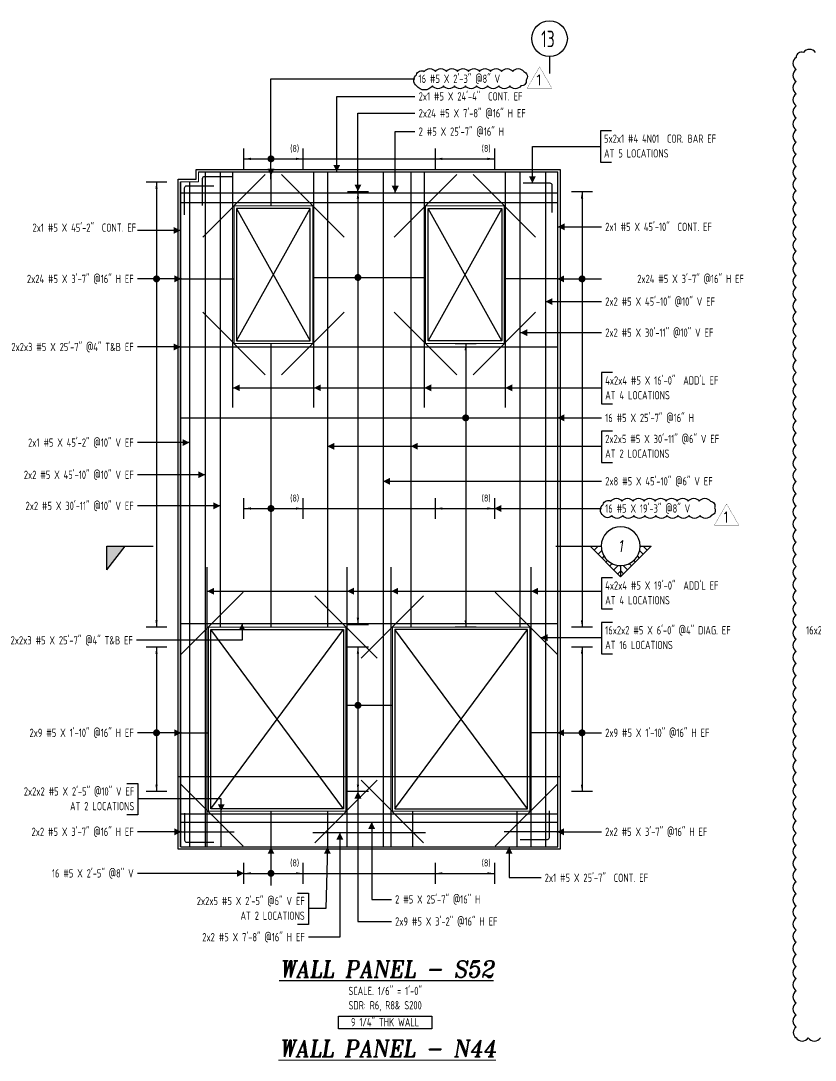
# Model space of a CAD drawing. Header units: inches. Extents: x 10095 to 38568, y -2433 to 4174.
# Drawn here: x 17910 to 18557, y 189 to 1036 of the extents above; entities that cross this region are included whole.
import ezdxf
from ezdxf.enums import TextEntityAlignment as Align

# ---------------------------------------------------------------- set-up
doc = ezdxf.new("R2010")
doc.units = ezdxf.units.IN
doc.header["$MEASUREMENT"] = 0
doc.linetypes.add('PHANTOM', pattern=[2.5, 1.25, -0.25, 0.25, -0.25, 0.25, -0.25])
doc.layers.get('0').update_dxf_attribs({"linetype": 'CONTINUOUS'})
for name, color, linetype in [('0-25', 7, 'CONTINUOUS'), ('0-25TEXT', 7, 'CONTINUOUS'), ('0-35', 3, 'CONTINUOUS'), ('0-35TEXT', 3, 'CONTINUOUS'), ('0-50', 10, 'CONTINUOUS'), ('3', 3, 'CONTINUOUS'), ('BAR-LBL', 2, 'CONTINUOUS'), ('GRID', 8, 'PHANTOM'), ('Hatch', 253, 'CONTINUOUS'), ('INTERMEDIATERANGELAY', 7, 'CONTINUOUS'), ('RANGELAY', 7, 'CONTINUOUS'), ('REBARS', 4, 'CONTINUOUS'), ('REV_1', 150, 'CONTINUOUS')]:
    doc.layers.add(name, color=color, linetype=linetype)
doc.layers.add('COVER', color=6, linetype='CONTINUOUS', lineweight=0, plot=False)
doc.styles.add('AR', font='ARCHQUIK.shx', dxfattribs={"width": 0.8})
doc.styles.add('ROMANT', font='romant')

# ---------------------------------------------------------------- blocks, each defined once
blk = doc.blocks.new('leadrblk')
blk.add_lwpolyline([(0, 0, 0, 1, 0), (1, 0, 1, 1, 0)], format="xyseb")
blk = doc.blocks.new('SECTARO')
at = {"linetype": 'Continuous'}
blk.add_line((33.32, 16.99), (20.13, 0), dxfattribs=at)
for p, q in [((33.32, 16.99), (33.32, 0)), ((33.32, 0), (0, 0))]:
    blk.add_line(p, q)
for points in [[(33.32, 0), (33.32, 16.99), (33.32, 0), (20.13, 0)], [(33.32, 16.99), (20.13, 0), (33.32, 0), (33.32, 16.99)]]:
    blk.add_solid(points, dxfattribs=at)
blk = doc.blocks.new('*X3')
at = {"color": 0, "linetype": 'Continuous'}
for p, q in [((-1.108, 0.278), (-1.075, 0.312)), ((-1.081, 0.217), (-1.031, 0.267)), ((-1.013, 0.197), (-0.986, 0.223)), ((-0.96, 0.161), (-0.942, 0.179)), ((-0.92, 0.112), (-0.898, 0.135)), ((-0.895, 0.05), (-0.854, 0.091)), ((-0.856, 0), (-0.81, 0.046)), ((-0.768, 0), (-0.765, 0.002))]:
    blk.add_line(p, q, dxfattribs=at)
blk = doc.blocks.new('*X2')
at = {"color": 0, "linetype": 'Continuous'}
for p, q in [((-1.108, 0.278), (-1.075, 0.312)), ((-0.96, 0.161), (-0.942, 0.179)), ((-0.856, 0), (-0.81, 0.046))]:
    blk.add_line(p, q, dxfattribs=at)
blk = doc.blocks.new('SECTNU')
at = {"linetype": 'Continuous'}
blk.add_line((-24.74, 0), (-32.81, 0), dxfattribs=at)
blk.add_line((0, 0), (-24.74, 0))
at = {"layer": '3'}
for p, q in [((-68.89, 0), (-46.81, 22.07)), ((-60.81, 0), (-68.89, 0))]:
    blk.add_line(p, q, dxfattribs=at)
at = {"layer": '3', "linetype": 'Continuous'}
blk.add_line((-46.81, 14), (-46.81, 22.07), dxfattribs=at)
at = {"layer": '3'}
for points in [[(-46.81, 22.07), (-24.74, 0), (-32.81, 0, 1)], [(-32.81, 0, 0.414214), (-46.81, 14)]]:
    blk.add_lwpolyline(points, format="xyb", dxfattribs=at)
for start, end in [(90, 180), (180, 0)]:
    blk.add_arc((-46.81, 0), 14, start, end, dxfattribs=at)
at = {"linetype": 'Continuous', "xscale": -64, "yscale": 64, "zscale": 64, "rotation": 359.9999999999999}
blk.add_blockref('*X3', (-117.73, 0), dxfattribs=at)
at = {"linetype": 'Continuous', "xscale": 64, "yscale": 64, "zscale": 64}
for name in ['*X3', '*X2']:
    blk.add_blockref(name, (24.1, 0), dxfattribs=at)
at = {"linetype": 'Continuous', "style": 'ROMANT', "oblique": 9, "width": 0.9}
blk.add_attdef('NO', text='', height=8, dxfattribs=at).set_placement((-46.81, 0), align=Align.MIDDLE)
blk = doc.blocks.new('rendmark')
at = {"color": 4}
blk.add_line((0, -3), (0, 3), dxfattribs=at)
blk = doc.blocks.new('rarrow')
at = {"color": 7}
blk.add_solid([(2, -0.33), (2, 0.33), (0, 0)], dxfattribs=at)
blk = doc.blocks.new('*U1891', base_point=(18092.02, 638.67))
at = {"layer": 'INTERMEDIATERANGELAY'}
blk.add_line((18140.03, 638.67), (18248.02, 638.67), dxfattribs=at)
at = {"layer": 'RANGELAY'}
for p, q in [((18092.02, 638.67), (18140.03, 638.67)), ((18248.02, 638.67), (18296.03, 638.67))]:
    blk.add_line(p, q, dxfattribs=at)
at = {"layer": 'RANGELAY', "xscale": 2.834645669291339, "yscale": 2.834645669291339}
for name, p in [('rendmark', (18092.02, 638.67)), ('rendmark', (18248.02, 638.67)), ('rarrow', (18092.02, 638.67)), ('rarrow', (18248.02, 638.67))]:
    blk.add_blockref(name, p, dxfattribs=at)
at = {"layer": 'RANGELAY', "xscale": 2.834645669291339, "yscale": 2.834645669291339, "rotation": 179.999996929531}
for name, p in [('rendmark', (18140.03, 638.67)), ('rendmark', (18296.03, 638.67)), ('rarrow', (18140.03, 638.67)), ('rarrow', (18296.03, 638.67))]:
    blk.add_blockref(name, p, dxfattribs=at)
blk = doc.blocks.new('VPM6FC311')
at = {"const_width": 1}
blk.add_lwpolyline([(-0.5, 0, 1), (0.5, 0, 1)], format="xyb", close=True, dxfattribs=at)
blk = doc.blocks.new('*U727', base_point=(18304.71, 720.94))
at = {"layer": 'REBARS', "color": 0}
blk.add_lwpolyline([(18305.02, 720.94), (18305.02, 912.94)], dxfattribs=at)
blk = doc.blocks.new('*U728', base_point=(18239.32, 720.94))
at = {"layer": 'REBARS', "color": 0}
blk.add_lwpolyline([(18239.01, 720.94), (18239.01, 912.94)], dxfattribs=at)
blk = doc.blocks.new('*U729', base_point=(18148.71, 720.94))
at = {"layer": 'REBARS', "color": 0}
blk.add_lwpolyline([(18149.03, 720.94), (18149.03, 912.94)], dxfattribs=at)
blk = doc.blocks.new('*U730', base_point=(18083.33, 720.94))
at = {"layer": 'REBARS', "color": 0}
blk.add_lwpolyline([(18083.02, 720.94), (18083.02, 912.94)], dxfattribs=at)
blk = doc.blocks.new('*U579', base_point=(18187.22, 417.06))
at = {"layer": 'REBARS', "color": 0}
blk.add_lwpolyline([(18187.44, 417.28), (18238.35, 366.37)], dxfattribs=at)
blk = doc.blocks.new('*U580', base_point=(18187.22, 516.83))
at = {"layer": 'REBARS', "color": 0}
blk.add_lwpolyline([(18187.44, 516.61), (18238.35, 567.52)], dxfattribs=at)
blk = doc.blocks.new('*U581', base_point=(18040.17, 414.11))
at = {"layer": 'REBARS', "color": 0}
blk.add_lwpolyline([(18040.39, 414.33), (18091.31, 363.41)], dxfattribs=at)
blk = doc.blocks.new('*U582', base_point=(18200.82, 417.06))
at = {"layer": 'REBARS', "color": 0}
blk.add_lwpolyline([(18200.6, 417.28), (18149.68, 366.37)], dxfattribs=at)
blk = doc.blocks.new('*U583', base_point=(18040.17, 519.78))
at = {"layer": 'REBARS', "color": 0}
blk.add_lwpolyline([(18040.39, 519.56), (18091.31, 570.47)], dxfattribs=at)
blk = doc.blocks.new('*U584', base_point=(18200.82, 516.83))
at = {"layer": 'REBARS', "color": 0}
blk.add_lwpolyline([(18200.6, 516.61), (18149.68, 567.52)], dxfattribs=at)
blk = doc.blocks.new('*U1268', base_point=(18214.21, 798.35))
at = {"layer": 'REBARS', "color": 0}
blk.add_lwpolyline([(18214.43, 798.57), (18265.35, 747.66)], dxfattribs=at)
blk = doc.blocks.new('*U1269', base_point=(18329.82, 798.35))
at = {"layer": 'REBARS', "color": 0}
blk.add_lwpolyline([(18329.6, 798.57), (18278.68, 747.66)], dxfattribs=at)
blk = doc.blocks.new('*U1270', base_point=(18214.21, 860.08))
at = {"layer": 'REBARS', "color": 0}
blk.add_lwpolyline([(18214.43, 859.86), (18265.35, 910.77)], dxfattribs=at)
blk = doc.blocks.new('*U1271', base_point=(18329.82, 860.08))
at = {"layer": 'REBARS', "color": 0}
blk.add_lwpolyline([(18329.6, 859.86), (18278.68, 910.77)], dxfattribs=at)
blk = doc.blocks.new('*U1272', base_point=(18058.22, 798.35))
at = {"layer": 'REBARS', "color": 0}
blk.add_lwpolyline([(18058.44, 798.57), (18109.35, 747.66)], dxfattribs=at)
blk = doc.blocks.new('*U1273', base_point=(18173.82, 798.35))
at = {"layer": 'REBARS', "color": 0}
blk.add_lwpolyline([(18173.6, 798.57), (18122.69, 747.66)], dxfattribs=at)
blk = doc.blocks.new('*U1274', base_point=(18058.22, 860.08))
at = {"layer": 'REBARS', "color": 0}
blk.add_lwpolyline([(18058.44, 859.86), (18109.35, 910.77)], dxfattribs=at)
blk = doc.blocks.new('*U1275', base_point=(18173.82, 860.08))
at = {"layer": 'REBARS', "color": 0}
blk.add_lwpolyline([(18173.6, 859.86), (18122.69, 910.77)], dxfattribs=at)
blk = doc.blocks.new('*U1085', base_point=(18043.39, 366.44))
at = {"layer": 'REBARS', "color": 0}
blk.add_lwpolyline([(18043.64, 390.44), (18043.64, 368.44, 0.414214), (18045.39, 366.69), (18067.39, 366.69)], format="xyb", dxfattribs=at)
blk = doc.blocks.new('*U1086', base_point=(18340.92, 368.44))
at = {"layer": 'REBARS', "color": 0}
blk.add_lwpolyline([(18340.67, 392.44), (18340.67, 370.44, -0.414214), (18338.92, 368.69), (18316.92, 368.69)], format="xyb", dxfattribs=at)
blk = doc.blocks.new('*U702', base_point=(18347.96, 362.94))
at = {"layer": 'REBARS', "color": 0}
blk.add_lwpolyline([(18347.64, 362.94), (18347.64, 912.94)], dxfattribs=at)
blk = doc.blocks.new('*U642', base_point=(18040.71, 362.94))
at = {"layer": 'REBARS', "color": 0}
blk.add_lwpolyline([(18040.39, 362.94), (18040.39, 904.94)], dxfattribs=at)
blk = doc.blocks.new('*U1478', base_point=(18114.36, 884.99))
at = {"layer": 'REBARS', "color": 0}
blk.add_lwpolyline([(18114.05, 884.99), (18114.05, 911.99)], dxfattribs=at)
blk = doc.blocks.new('*U1087', base_point=(18043.39, 901.94))
at = {"layer": 'REBARS', "color": 0}
blk.add_lwpolyline([(18043.64, 877.94), (18043.64, 899.94, -0.414214), (18045.39, 901.69), (18067.39, 901.69)], format="xyb", dxfattribs=at)
blk = doc.blocks.new('*U1370', base_point=(18040.39, 712.21))
at = {"layer": 'REBARS', "color": 0}
blk.add_lwpolyline([(18040.39, 712.52), (18347.39, 712.52)], dxfattribs=at)
blk = doc.blocks.new('*U1846', base_point=(18272.67, 773.23))
at = {"layer": 'RANGELAY'}
blk.add_line((18272.67, 773.23), (18272.67, 541.94), dxfattribs=at)
at = {"layer": 'RANGELAY', "xscale": 2.834645669291339, "yscale": 2.834645669291339}
for name, p, rotation in [('rendmark', (18272.67, 773.23), 269.9999999999999), ('rarrow', (18272.67, 773.23), 269.9999999999999), ('rarrow', (18272.67, 541.94), 89.999996929531), ('rendmark', (18272.67, 541.94), 89.999996929531)]:
    blk.add_blockref(name, p, dxfattribs=dict(at, rotation=rotation))
blk = doc.blocks.new('VPM706161')
at = {"const_width": 1}
blk.add_lwpolyline([(-0.5, 0, 1), (0.5, 0, 1)], format="xyb", close=True, dxfattribs=at)
blk = doc.blocks.new('*U746', base_point=(18055.64, 912.63))
at = {"layer": 'REBARS', "color": 0}
blk.add_lwpolyline([(18055.64, 912.94), (18347.64, 912.94)], dxfattribs=at)
blk = doc.blocks.new('*U643', base_point=(18040.08, 904.94))
at = {"layer": 'REBARS', "color": 0}
blk.add_lwpolyline([(18040.39, 904.94), (18040.39, 362.94)], dxfattribs=at)
blk = doc.blocks.new('*U1088', base_point=(18058.02, 909.59))
at = {"layer": 'REBARS', "color": 0}
blk.add_lwpolyline([(18058.27, 885.59), (18058.27, 907.59, -0.414214), (18060.02, 909.34), (18082.02, 909.34)], format="xyb", dxfattribs=at)
blk = doc.blocks.new('*U641', base_point=(18047.28, 904.94))
at = {"layer": 'REBARS', "color": 0}
blk.add_lwpolyline([(18047.59, 904.94), (18047.59, 362.94)], dxfattribs=at)
blk = doc.blocks.new('*U1089', base_point=(18343.44, 904.01))
at = {"layer": 'REBARS', "color": 0}
blk.add_lwpolyline([(18343.19, 880.01), (18343.19, 902.01, 0.414214), (18341.44, 903.76), (18319.44, 903.76)], format="xyb", dxfattribs=at)
blk = doc.blocks.new('*U661', base_point=(18114.36, 362.94))
at = {"layer": 'REBARS', "color": 0}
blk.add_lwpolyline([(18114.05, 362.94), (18114.05, 391.94)], dxfattribs=at)
blk = doc.blocks.new('*U1369', base_point=(18040.64, 895.72))
at = {"layer": 'REBARS', "color": 0}
blk.add_lwpolyline([(18040.64, 896.03), (18347.64, 896.03)], dxfattribs=at)
blk = doc.blocks.new('*U1845', base_point=(18367.46, 525.94))
at = {"layer": 'RANGELAY'}
blk.add_line((18367.46, 525.94), (18367.46, 407.94), dxfattribs=at)
at = {"layer": 'RANGELAY', "xscale": 2.834645669291339, "yscale": 2.834645669291339}
for name, p, rotation in [('rendmark', (18367.46, 525.94), 269.9999999999999), ('rarrow', (18367.46, 525.94), 269.9999999999999), ('rendmark', (18367.46, 407.94), 89.999996929531), ('rarrow', (18367.46, 407.94), 89.999996929531)]:
    blk.add_blockref(name, p, dxfattribs=dict(at, rotation=rotation))
blk = doc.blocks.new('VPM706621')
at = {"const_width": 1}
blk.add_lwpolyline([(-0.5, 0, 1), (0.5, 0, 1)], format="xyb", close=True, dxfattribs=at)
blk = doc.blocks.new('*U675', base_point=(18347.22, 455.58))
at = {"layer": 'REBARS', "color": 0}
blk.add_lwpolyline([(18347.22, 455.89), (18325.22, 455.89)], dxfattribs=at)
blk = doc.blocks.new('*U1844', base_point=(18367.46, 896.94))
at = {"layer": 'RANGELAY'}
blk.add_line((18367.46, 896.94), (18367.46, 541.94), dxfattribs=at)
at = {"layer": 'RANGELAY', "xscale": 2.834645669291339, "yscale": 2.834645669291339}
for name, p, rotation in [('rendmark', (18367.46, 896.94), 269.9999999999999), ('rarrow', (18367.46, 896.94), 269.9999999999999), ('rarrow', (18367.46, 541.94), 89.999996929531), ('rendmark', (18367.46, 541.94), 89.999996929531)]:
    blk.add_blockref(name, p, dxfattribs=dict(at, rotation=rotation))
blk = doc.blocks.new('VPM706721')
at = {"const_width": 1}
blk.add_lwpolyline([(-0.5, 0, 1), (0.5, 0, 1)], format="xyb", close=True, dxfattribs=at)
blk = doc.blocks.new('*U787', base_point=(18347.22, 825.47))
at = {"layer": 'REBARS', "color": 0}
blk.add_lwpolyline([(18347.22, 825.78), (18304.22, 825.78)], dxfattribs=at)
blk = doc.blocks.new('*U1843', base_point=(18020.78, 525.94))
at = {"layer": 'RANGELAY'}
blk.add_line((18020.78, 525.94), (18020.78, 407.94), dxfattribs=at)
at = {"layer": 'RANGELAY', "xscale": 2.834645669291339, "yscale": 2.834645669291339}
for name, p, rotation in [('rendmark', (18020.78, 525.94), 269.9999999999999), ('rarrow', (18020.78, 525.94), 269.9999999999999), ('rendmark', (18020.78, 407.94), 89.999996929531), ('rarrow', (18020.78, 407.94), 89.999996929531)]:
    blk.add_blockref(name, p, dxfattribs=dict(at, rotation=rotation))
blk = doc.blocks.new('VPM706821')
at = {"const_width": 1}
blk.add_lwpolyline([(-0.5, 0, 1), (0.5, 0, 1)], format="xyb", close=True, dxfattribs=at)
blk = doc.blocks.new('*U674', base_point=(18041.02, 455.58))
at = {"layer": 'REBARS', "color": 0}
blk.add_lwpolyline([(18041.02, 455.89), (18063.02, 455.89)], dxfattribs=at)
blk = doc.blocks.new('*U1842', base_point=(18020.78, 904.94))
at = {"layer": 'RANGELAY'}
blk.add_line((18020.78, 904.94), (18020.78, 541.94), dxfattribs=at)
at = {"layer": 'RANGELAY', "xscale": 2.834645669291339, "yscale": 2.834645669291339}
for name, p, rotation in [('rendmark', (18020.78, 904.94), 269.9999999999999), ('rarrow', (18020.78, 904.94), 269.9999999999999), ('rarrow', (18020.78, 541.94), 89.999996929531), ('rendmark', (18020.78, 541.94), 89.999996929531)]:
    blk.add_blockref(name, p, dxfattribs=dict(at, rotation=rotation))
blk = doc.blocks.new('VPM706921')
at = {"const_width": 1}
blk.add_lwpolyline([(-0.5, 0, 1), (0.5, 0, 1)], format="xyb", close=True, dxfattribs=at)
blk = doc.blocks.new('*U784', base_point=(18041.02, 825.47))
at = {"layer": 'REBARS', "color": 0}
blk.add_lwpolyline([(18041.02, 825.78), (18084.02, 825.78)], dxfattribs=at)
blk = doc.blocks.new('*U766', base_point=(18073.11, 541.94))
at = {"layer": 'REBARS', "color": 0}
blk.add_lwpolyline([(18072.8, 541.94), (18072.8, 912.94)], dxfattribs=at)
blk = doc.blocks.new('*U701', base_point=(18060.08, 912.94))
at = {"layer": 'REBARS', "color": 0}
blk.add_lwpolyline([(18060.39, 912.94), (18060.39, 362.94)], dxfattribs=at)
blk = doc.blocks.new('*U1841', base_point=(18184.86, 896.94))
at = {"layer": 'RANGELAY'}
blk.add_line((18184.86, 896.94), (18184.86, 543.94), dxfattribs=at)
at = {"layer": 'RANGELAY', "xscale": 2.834645669291339, "yscale": 2.834645669291339}
for name, p, rotation in [('rendmark', (18184.86, 896.94), 269.9999999999999), ('rarrow', (18184.86, 896.94), 269.9999999999999), ('rendmark', (18184.86, 543.94), 89.999996929531), ('rarrow', (18184.86, 543.94), 89.999996929531)]:
    blk.add_blockref(name, p, dxfattribs=dict(at, rotation=rotation))
blk = doc.blocks.new('VPM706B61')
at = {"const_width": 1}
blk.add_lwpolyline([(-0.5, 0, 1), (0.5, 0, 1)], format="xyb", close=True, dxfattribs=at)
blk = doc.blocks.new('*U803', base_point=(18148.01, 826.6))
at = {"layer": 'REBARS', "color": 0}
blk.add_lwpolyline([(18148.01, 826.91), (18240.01, 826.91)], dxfattribs=at)
blk = doc.blocks.new('*U1840', base_point=(18184.86, 525.94))
at = {"layer": 'RANGELAY'}
blk.add_line((18184.86, 525.94), (18184.86, 407.94), dxfattribs=at)
at = {"layer": 'RANGELAY', "xscale": 2.834645669291339, "yscale": 2.834645669291339}
for name, p, rotation in [('rendmark', (18184.86, 525.94), 269.9999999999999), ('rarrow', (18184.86, 525.94), 269.9999999999999), ('rendmark', (18184.86, 407.94), 89.999996929531), ('rarrow', (18184.86, 407.94), 89.999996929531)]:
    blk.add_blockref(name, p, dxfattribs=dict(at, rotation=rotation))
blk = doc.blocks.new('VPM706C61')
at = {"const_width": 1}
blk.add_lwpolyline([(-0.5, 0, 1), (0.5, 0, 1)], format="xyb", close=True, dxfattribs=at)
blk = doc.blocks.new('*U681', base_point=(18175.02, 477.99))
at = {"layer": 'REBARS', "color": 0}
blk.add_lwpolyline([(18175.02, 478.3), (18213.02, 478.3)], dxfattribs=at)
blk = doc.blocks.new('*U1368', base_point=(18040.64, 363.26))
at = {"layer": 'REBARS', "color": 0}
blk.add_lwpolyline([(18040.64, 362.94), (18347.64, 362.94)], dxfattribs=at)
blk = doc.blocks.new('*U700', base_point=(18205.01, 912.94))
at = {"layer": 'REBARS', "color": 0}
blk.add_lwpolyline([(18205.32, 912.94), (18205.32, 362.94)], dxfattribs=at)
blk = doc.blocks.new('*U763', base_point=(18227.71, 912.94))
at = {"layer": 'REBARS', "color": 0}
blk.add_lwpolyline([(18228.02, 912.94), (18228.02, 541.94)], dxfattribs=at)
blk = doc.blocks.new('*U764', base_point=(18159.71, 912.94))
at = {"layer": 'REBARS', "color": 0}
blk.add_lwpolyline([(18160.03, 912.94), (18160.03, 541.94)], dxfattribs=at)
blk = doc.blocks.new('*U585', base_point=(18347.87, 414.11))
at = {"layer": 'REBARS', "color": 0}
blk.add_lwpolyline([(18347.64, 414.33), (18296.73, 363.41)], dxfattribs=at)
blk = doc.blocks.new('*U586', base_point=(18347.87, 519.78))
at = {"layer": 'REBARS', "color": 0}
blk.add_lwpolyline([(18347.64, 519.56), (18296.73, 570.47)], dxfattribs=at)
blk = doc.blocks.new('*U542', base_point=(18325.71, 362.94))
at = {"layer": 'REBARS', "color": 0}
blk.add_lwpolyline([(18326.02, 362.94), (18326.02, 590.94)], dxfattribs=at)
blk = doc.blocks.new('*U543', base_point=(18212.33, 362.94))
at = {"layer": 'REBARS', "color": 0}
blk.add_lwpolyline([(18212.02, 362.94), (18212.02, 590.94)], dxfattribs=at)
blk = doc.blocks.new('*U544', base_point=(18175.71, 362.94))
at = {"layer": 'REBARS', "color": 0}
blk.add_lwpolyline([(18176.02, 362.94), (18176.02, 590.94)], dxfattribs=at)
blk = doc.blocks.new('*U545', base_point=(18062.33, 362.94))
at = {"layer": 'REBARS', "color": 0}
blk.add_lwpolyline([(18062.02, 362.94), (18062.02, 590.94)], dxfattribs=at)
blk = doc.blocks.new('*U659', base_point=(18314.2, 362.94))
at = {"layer": 'REBARS', "color": 0}
blk.add_lwpolyline([(18314.51, 362.94), (18314.51, 391.94)], dxfattribs=at)
blk = doc.blocks.new('*U660', base_point=(18073.84, 362.94))
at = {"layer": 'REBARS', "color": 0}
blk.add_lwpolyline([(18073.53, 362.94), (18073.53, 391.94)], dxfattribs=at)
blk = doc.blocks.new('*U1366', base_point=(18040.39, 770.6))
at = {"layer": 'REBARS', "color": 0}
blk.add_lwpolyline([(18040.39, 770.29), (18347.39, 770.29)], dxfattribs=at)
blk = doc.blocks.new('*U1367', base_point=(18040.39, 887.83))
at = {"layer": 'REBARS', "color": 0}
blk.add_lwpolyline([(18040.39, 888.14), (18347.39, 888.14)], dxfattribs=at)
blk = doc.blocks.new('*U657', base_point=(18229.15, 391.94))
at = {"layer": 'REBARS', "color": 0}
blk.add_lwpolyline([(18229.46, 391.94), (18229.46, 362.94)], dxfattribs=at)
blk = doc.blocks.new('*U658', base_point=(18159.71, 391.94))
at = {"layer": 'REBARS', "color": 0}
blk.add_lwpolyline([(18160.03, 391.94), (18160.03, 362.94)], dxfattribs=at)
blk = doc.blocks.new('*U1364', base_point=(18040.39, 390.12))
at = {"layer": 'REBARS', "color": 0}
blk.add_lwpolyline([(18040.39, 389.81), (18347.39, 389.81)], dxfattribs=at)
blk = doc.blocks.new('*U1365', base_point=(18040.39, 544.58))
at = {"layer": 'REBARS', "color": 0}
blk.add_lwpolyline([(18040.39, 544.89), (18347.39, 544.89)], dxfattribs=at)
blk = doc.blocks.new('*U1839', base_point=(18092.02, 341.36))
at = {"layer": 'INTERMEDIATERANGELAY'}
blk.add_line((18140.03, 341.36), (18248.01, 341.36), dxfattribs=at)
at = {"layer": 'RANGELAY'}
for p, q in [((18092.02, 341.36), (18140.03, 341.36)), ((18248.01, 341.36), (18296.02, 341.36))]:
    blk.add_line(p, q, dxfattribs=at)
at = {"layer": 'RANGELAY', "xscale": 2.834645669291339, "yscale": 2.834645669291339}
for name, p in [('rendmark', (18092.02, 341.36)), ('rendmark', (18248.01, 341.36)), ('rarrow', (18092.02, 341.36)), ('rarrow', (18248.01, 341.36))]:
    blk.add_blockref(name, p, dxfattribs=at)
at = {"layer": 'RANGELAY', "xscale": 2.834645669291339, "yscale": 2.834645669291339, "rotation": 179.999996929531}
for name, p in [('rendmark', (18140.03, 341.36)), ('rendmark', (18296.02, 341.36)), ('rarrow', (18140.03, 341.36)), ('rarrow', (18296.02, 341.36))]:
    blk.add_blockref(name, p, dxfattribs=at)
blk = doc.blocks.new('VPM7074A1')
at = {"const_width": 1}
blk.add_lwpolyline([(-0.5, 0, 1), (0.5, 0, 1)], format="xyb", close=True, dxfattribs=at)
blk = doc.blocks.new('*U1838', base_point=(18092.02, 923.57))
at = {"layer": 'INTERMEDIATERANGELAY'}
blk.add_line((18140.03, 923.57), (18248.01, 923.57), dxfattribs=at)
at = {"layer": 'RANGELAY'}
for p, q in [((18092.02, 923.57), (18140.03, 923.57)), ((18248.01, 923.57), (18296.02, 923.57))]:
    blk.add_line(p, q, dxfattribs=at)
at = {"layer": 'RANGELAY', "xscale": 2.834645669291339, "yscale": 2.834645669291339}
for name, p in [('rendmark', (18092.02, 923.57)), ('rendmark', (18248.01, 923.57)), ('rarrow', (18092.02, 923.57)), ('rarrow', (18248.01, 923.57))]:
    blk.add_blockref(name, p, dxfattribs=at)
at = {"layer": 'RANGELAY', "xscale": 2.834645669291339, "yscale": 2.834645669291339, "rotation": 179.999996929531}
for name, p in [('rendmark', (18140.03, 923.57)), ('rendmark', (18296.02, 923.57)), ('rarrow', (18140.03, 923.57)), ('rarrow', (18296.02, 923.57))]:
    blk.add_blockref(name, p, dxfattribs=at)
blk = doc.blocks.new('VPM70754')
at = {"const_width": 1}
blk.add_lwpolyline([(-0.5, 0, 1), (0.5, 0, 1)], format="xyb", close=True, dxfattribs=at)
blk = doc.blocks.new('*U765', base_point=(18316.87, 541.94))
at = {"layer": 'REBARS', "color": 0}
blk.add_lwpolyline([(18317.18, 541.94), (18317.18, 912.94)], dxfattribs=at)
blk = doc.blocks.new('*U699', base_point=(18337.96, 912.94))
at = {"layer": 'REBARS', "color": 0}
blk.add_lwpolyline([(18337.64, 912.94), (18337.64, 362.94)], dxfattribs=at)
blk = doc.blocks.new('*U1742', base_point=(18114.36, 541.94))
at = {"layer": 'REBARS', "color": 0}
blk.add_lwpolyline([(18114.05, 541.94), (18114.05, 772.94)], dxfattribs=at)
blk = doc.blocks.new('*U783', base_point=(18347.02, 374.91))
at = {"layer": 'REBARS', "color": 0}
blk.add_lwpolyline([(18347.02, 375.23), (18304.02, 375.23)], dxfattribs=at)
blk = doc.blocks.new('*U1363', base_point=(18040.64, 382.89))
at = {"layer": 'REBARS', "color": 0}
blk.add_lwpolyline([(18040.64, 383.2), (18347.64, 383.2)], dxfattribs=at)
blk = doc.blocks.new('*U782', base_point=(18041.02, 374.91))
at = {"layer": 'REBARS', "color": 0}
blk.add_lwpolyline([(18041.02, 375.23), (18084.02, 375.23)], dxfattribs=at)
blk = doc.blocks.new('*U802', base_point=(18148.01, 374.25))
at = {"layer": 'REBARS', "color": 0}
blk.add_lwpolyline([(18148.01, 374.57), (18240.01, 374.57)], dxfattribs=at)
blk = doc.blocks.new('Rev_Tri (48)')
at = {"const_width": 0.128}
blk.add_lwpolyline([(6.69, 11.58), (13.37, 0), (0, 0)], close=True, dxfattribs=at)
at = {"color": 1, "style": 'ROMANT'}
blk.add_attdef('R', (3.93, 1.52, -0.03), '', height=5.75, dxfattribs=at)

msp = doc.modelspace()

# ---------------------------------------------------------------- linework, layer by layer
at = {"layer": '0-25'}
for p, q in [((18086.01904, 883.1937), (18146.026, 775.23388)), ((18086.01904, 775.23388), (18146.026, 883.1937)), ((18302.01904, 883.1937), (18242.01207, 775.23388)), ((18302.01904, 775.23388), (18242.01207, 883.1937)), ((18065.01904, 393.9437), (18173.01904, 539.94416)), ((18173.01904, 393.9437), (18065.01904, 539.94416)), ((18323.01904, 393.9437), (18215.01904, 539.94416)), ((18215.01904, 393.9437), (18323.01904, 539.94416))]:
    msp.add_line(p, q, dxfattribs=at)
at = {"layer": '0-25TEXT'}
for points in [[(18114.05113, 906.97036), (18114.05113, 988.82701), (18231.26375, 988.82701)], [(18167.60295, 912.9437), (18167.60295, 974.49055), (18231.35505, 974.49055)], [(18184.86224, 896.9437), (18184.86224, 960.73727), (18231.35505, 960.73727)], [(18215.27968, 896.03344), (18215.27968, 945.81256), (18231.35505, 945.81256)], [(18391.38775, 946.42589), (18382.3887, 946.42589), (18382.3887, 920.92857), (18391.38775, 920.92857)], [(18327.08108, 903.75729), (18327.08108, 933.67723), (18382.3887, 933.67723)], [(18040.39401, 865.27004), (18005.16671, 865.27004)], [(18347.64404, 868.17375), (18383.33362, 868.17375)], [(18041.01904, 825.78296), (18005.16671, 825.78296)], [(18347.22044, 825.78296), (18383.33228, 825.78296)], [(18337.64402, 807.30517), (18383.33362, 807.30517)], [(18317.18311, 782.00092), (18383.33362, 782.00092)], [(18040.39401, 770.28616), (18005.16671, 770.28616)], [(18392.33267, 749.36689), (18383.33362, 749.36689), (18383.33362, 723.86957), (18392.33267, 723.86957)], [(18083.01898, 736.99319), (18383.33362, 736.99319)], [(18347.36912, 712.52348), (18383.33362, 712.52348)], [(18392.33267, 701.73281), (18383.33362, 701.73281), (18383.33362, 676.23549), (18392.33267, 676.23549)], [(18047.59078, 692.38748), (18005.16671, 692.38748)], [(18160.02601, 689.35912), (18383.33362, 689.35911)], [(18060.39404, 666.1239), (18005.16671, 666.1239)], [(18205.3223, 660.86015), (18383.33362, 660.86015)], [(18072.80119, 640.81965), (18005.16671, 640.81965)], [(18296.01904, 638.66644), (18383.33362, 638.66644)], [(18392.33267, 582.29326), (18383.33362, 582.29326), (18383.33362, 556.79594), (18392.33267, 556.79594)], [(18062.01904, 571.28572), (18383.33362, 571.28572)], [(18090.43196, 544.89188), (18090.43196, 531.25585), (18004.53708, 531.25585)], [(18392.33267, 545.83246), (18383.33362, 545.83246), (18383.33362, 520.33513), (18392.33267, 520.33513)], [(18333.74707, 533.45876), (18383.33362, 533.45876)], [(18041.01904, 455.89081), (18005.16671, 455.89081)], [(18347.22044, 455.89081), (18383.33228, 455.89081)], [(17996.66845, 414.5026), (18005.66751, 414.5026), (18005.66751, 389.00528), (17996.66845, 389.00528)], [(18184.86223, 407.94375), (18184.86223, 302.15867), (18212.16034, 302.15867)], [(18073.52667, 391.94374), (18073.52667, 402.12894), (18005.66751, 402.1289)], [(18196.08497, 383.20044), (18196.08497, 320.15957), (18212.16034, 320.15957)], [(18041.01904, 375.22622), (18005.16671, 375.22622)], [(18170.08702, 374.5656), (18170.08702, 289.362), (18144.51558, 289.362)], [(18347.01903, 375.22622), (18383.33228, 375.22622)], [(18114.05111, 362.94375), (18114.05111, 331.51312)], [(18160.02601, 362.94362), (18158.79507, 312.84698), (18144.51558, 312.84698)], [(18308.06083, 362.9437), (18308.06083, 337.96515), (18334.06172, 337.96515)], [(18092.01904, 341.3557), (18005.16671, 341.3557)], [(18135.51653, 325.22069), (18144.51558, 325.22069), (18144.51558, 299.72336), (18135.51653, 299.72336)]]:
    msp.add_lwpolyline(points, dxfattribs=at)
at = {"layer": '0-35'}
for points in [[(18053.01904, 914.9437), (18349.64404, 914.9437), (18349.64404, 360.9437), (18038.39404, 360.9437), (18038.39404, 906.9437), (18053.01904, 906.9437)], [(18086.01904, 775.23388), (18146.026, 775.23388), (18146.026, 883.1937), (18086.01904, 883.1937)], [(18302.01904, 775.23388), (18242.01207, 775.23388), (18242.01207, 883.1937), (18302.01904, 883.1937)], [(18065.01904, 539.94416), (18173.01904, 539.94416), (18173.01904, 393.9437), (18065.01904, 393.9437)], [(18323.01904, 539.94416), (18215.01904, 539.94416), (18215.01904, 393.9437), (18323.01904, 393.9437)]]:
    msp.add_lwpolyline(points, close=True, dxfattribs=at)
at = {"layer": '0-50'}
msp.add_lwpolyline([(18169.13736, 225.06164), (18245.0242, 225.06164), (18245.0242, 214.70528), (18169.13736, 214.70528)], close=True, dxfattribs=at)
msp.add_circle((18340.95659, 1021.56133), 14.53532, dxfattribs=at)
at = {"layer": 'COVER'}
for points in [[(18055.01904, 912.9437), (18347.64404, 912.9437), (18347.64404, 362.9437), (18040.39404, 362.9437), (18040.39404, 904.9437), (18055.01904, 904.9437)], [(18084.01904, 773.23388), (18148.026, 773.23388), (18148.026, 885.1937), (18084.01904, 885.1937)], [(18304.01904, 773.23388), (18240.01207, 773.23388), (18240.01207, 885.1937), (18304.01904, 885.1937)], [(18063.01904, 541.94416), (18175.01904, 541.94416), (18175.01904, 391.9437), (18063.01904, 391.9437)], [(18325.01904, 541.94416), (18213.01904, 541.94416), (18213.01904, 391.9437), (18325.01904, 391.9437)]]:
    msp.add_lwpolyline(points, close=True, dxfattribs=at)
at = {"layer": 'GRID', "lineweight": -3}
msp.add_lwpolyline([(18340.95659, 1007.02601), (18340.95659, 993.0704)], dxfattribs=at)
at = {"layer": 'Hatch'}
msp.add_line((18349.64404, 419.9437), (18038.39404, 419.9437), dxfattribs=at)
at = {"layer": 'REV_1'}
msp.add_lwpolyline([(18557.69136, 1010.25675, 0.52056705), (18547.81298, 1010.25675, 0.52056705), (18541.87637, 1006.31498, 0.52056705), (18541.87637, 996.4366, 0.52056705), (18541.87637, 986.55822, 0.52056705), (18541.87637, 976.67984, 0.52056705), (18541.87637, 966.80147, 0.52056705), (18541.87637, 956.92309, 0.52056705), (18541.87637, 947.04471, 0.52056705), (18541.87637, 937.16633, 0.52056705), (18541.87637, 927.28795, 0.52056705), (18541.87637, 917.40957, 0.52056705), (18541.87637, 907.5312, 0.52056705), (18541.87637, 897.65282, 0.52056705), (18541.87637, 887.77444, 0.52056705), (18541.87637, 877.89606, 0.52056705), (18541.87637, 868.01768, 0.52056705), (18541.87637, 858.13931, 0.52056705), (18541.87637, 848.26093, 0.52056705), (18541.87637, 838.38255, 0.52056705), (18541.87637, 828.50417, 0.52056705), (18541.87637, 818.62579, 0.52056705), (18541.87637, 808.74741, 0.52056705), (18541.87637, 798.86904, 0.52056705), (18541.87637, 788.99066, 0.52056705), (18541.87637, 779.11228, 0.52056705), (18541.87637, 769.2339, 0.52056705), (18541.87637, 759.35552, 0.52056705), (18541.87637, 749.47714, 0.52056705), (18541.87637, 739.59877, 0.52056705), (18541.87637, 729.72039, 0.52056705), (18541.87637, 719.84201, 0.52056705), (18541.87637, 709.96363, 0.52056705), (18541.87637, 700.08525, 0.52056705), (18541.87637, 690.20687, 0.52056705), (18541.87637, 680.3285, 0.52056705), (18541.87637, 670.45012, 0.52056705), (18541.87637, 660.57174, 0.52056705), (18541.87637, 650.69336, 0.52056705), (18541.87637, 640.81498, 0.52056705), (18541.87637, 630.9366, 0.52056705), (18541.87637, 621.05823, 0.52056705), (18541.87637, 611.17985, 0.52056705), (18541.87637, 601.30147, 0.52056705), (18541.87637, 591.42309, 0.52056705), (18541.87637, 581.54471, 0.52056705), (18541.87637, 571.66633, 0.52056705), (18541.87637, 561.78796, 0.52056705), (18541.87637, 551.90958, 0.52056705), (18541.87637, 542.0312, 0.52056705), (18541.87637, 532.15282, 0.52056705), (18541.87637, 522.27444, 0.52056705), (18541.87637, 512.39606, 0.52056705), (18541.87637, 502.51769, 0.52056705), (18541.87637, 492.63931, 0.52056705), (18541.87637, 482.76093, 0.52056705), (18541.87637, 472.88255, 0.52056705), (18541.87637, 463.00417, 0.52056705), (18541.87637, 453.12579, 0.52056705), (18541.87637, 443.24742, 0.52056705), (18541.87637, 433.36904, 0.52056705), (18541.87637, 423.49066, 0.52056705), (18541.87637, 413.61228, 0.52056705), (18541.87637, 403.7339, 0.52056705), (18541.87637, 393.85553, 0.52056705), (18541.87637, 383.97715, 0.52056705), (18541.87637, 374.09877, 0.52056705), (18541.87637, 364.22039, 0.52056705), (18541.87637, 354.34201, 0.52056705), (18541.87637, 344.46363, 0.52056705), (18541.87637, 334.58526, 0.52056705), (18541.87637, 324.70688, 0.52056705), (18541.87637, 314.8285, 0.52056705), (18541.87637, 304.95012, 0.52056705), (18541.87637, 295.07174, 0.52056705), (18541.87637, 285.19336, 0.52056705), (18541.87637, 275.31499, 0.52056705), (18541.87637, 265.43661, 0.52056705), (18541.87637, 255.55823, 0.52056705), (18541.87637, 245.67985, 0.52056705), (18541.87637, 235.80147, 0.52056705), (18541.87637, 225.92309, 0.52056705), (18541.87637, 216.04472, 0.52056705), (18541.87637, 207.28369, 0.52056705), (18551.75475, 207.28369, 0.52056705), (18561.63313, 207.28369, 0.52056705)], format="xyb", dxfattribs=at)
for points in [[(18232.64594, 983.09012, -0.52056705), (18232.64594, 992.09012, -0.52056705), (18238.93941, 994.79665, -0.52056705), (18247.93941, 994.79665, -0.52056705), (18256.93941, 994.79665, -0.52056705), (18265.93941, 994.79665, -0.52056705), (18274.93941, 994.79665, -0.52056705), (18283.93941, 994.79665, -0.52056705), (18292.93941, 994.79665, -0.52056705), (18301.93941, 994.79665, -0.52056705), (18310.93941, 994.79665, -0.52056705), (18319.93941, 994.79665, -0.52056705), (18321.8995, 987.75674, -0.52056705), (18317.56611, 983.09012, -0.52056705), (18308.56611, 983.09012, -0.52056705), (18299.56611, 983.09012, -0.52056705), (18290.56611, 983.09012, -0.52056705), (18281.56611, 983.09012, -0.52056705), (18272.56611, 983.09012, -0.52056705), (18263.56611, 983.09012, -0.52056705), (18254.56611, 983.09012, -0.52056705), (18245.56611, 983.09012, -0.52056705)], [(18384.7158, 632.92954, -0.52056705), (18384.7158, 641.92954, -0.52056705), (18391.00927, 644.63607, -0.52056705), (18400.00927, 644.63607, -0.52056705), (18409.00927, 644.63607, -0.52056705), (18418.00927, 644.63607, -0.52056705), (18427.00927, 644.63607, -0.52056705), (18436.00927, 644.63607, -0.52056705), (18445.00927, 644.63607, -0.52056705), (18454.00927, 644.63607, -0.52056705), (18463.00927, 644.63607, -0.52056705), (18472.00927, 644.63607, -0.52056705), (18475.45886, 639.08566, -0.52056705), (18472.61497, 632.92954, -0.52056705), (18463.61497, 632.92954, -0.52056705), (18454.61497, 632.92954, -0.52056705), (18445.61497, 632.92954, -0.52056705), (18436.61497, 632.92954, -0.52056705), (18427.61497, 632.92954, -0.52056705), (18418.61497, 632.92954, -0.52056705), (18409.61497, 632.92954, -0.52056705), (18400.61497, 632.92954, -0.52056705), (18391.61497, 632.92954, -0.52056705)]]:
    msp.add_lwpolyline(points, format="xyb", close=True, dxfattribs=at)

# ---------------------------------------------------------------- block references
ref = msp.add_blockref('SECTNU', (18346.06877, 607.97926), dxfattribs=dict(xscale=1.129181470141702, yscale=1.129181470141702, zscale=1.129181470141702, rotation=180))
ref.add_attrib('NO', '1', dxfattribs={"linetype": 'Continuous', "height": 9.03345, "style": 'ROMANT', "oblique": 9, "width": 0.9}).set_placement((18398.9288, 607.97925), align=Align.MIDDLE)
at = {"xscale": 1.129181470141702, "yscale": 1.129181470141702, "zscale": 1.129181470141702, "rotation": 180}
msp.add_blockref('SECTARO', (18017.99555, 607.97927), dxfattribs=at)
at = {"layer": '0-25', "xscale": 1.5, "yscale": 1.5, "zscale": 1.5}
for p in [(18322.81783, 981.223, -0.15), (18475.20243, 625.00856, -0.15)]:
    msp.add_blockref('Rev_Tri (48)', p, dxfattribs=at).add_auto_attribs({'R': '1'})
at = {"layer": '0-25TEXT'}
for name, p, xscale, yscale in [('VPM70754', (18114.05112, 923.5707), 2.834645669291338, 2.834645669291338), ('leadrblk', (18040.39401, 865.27004), -5.623937007874017, 2.250708661417324), ('leadrblk', (18347.64404, 868.17375), 5.623937007874017, 2.250708661417324), ('leadrblk', (18041.01904, 825.78296), -5.623937007874017, 2.250708661417324), ('leadrblk', (18347.22044, 825.78296), 5.623937007874017, 2.250708661417324), ('leadrblk', (18337.64403, 807.30517), 5.623937007874017, 2.250708661417324), ('leadrblk', (18317.18311, 782.00092), 5.623937007874017, 2.250708661417324), ('leadrblk', (18040.39401, 770.28616), -5.623937007874017, 2.250708661417324), ('leadrblk', (18083.01898, 736.99319), 5.623937007874017, 2.250708661417324), ('leadrblk', (18149.02607, 736.99321), 5.623937007874017, 2.250708661417324), ('leadrblk', (18239.01201, 736.99314), 5.623937007874017, 2.250708661417324), ('leadrblk', (18305.0191, 736.99327), 5.623937007874017, 2.250708661417324), ('leadrblk', (18347.36912, 712.52348), 5.623937007874017, 2.250708661417324), ('leadrblk', (18047.59078, 692.38748), -5.623937007874017, 2.250708661417324), ('leadrblk', (18160.02601, 689.35912), 5.623937007874017, 2.250708661417324), ('leadrblk', (18228.01828, 689.35912), 5.623937007874017, 2.250708661417324), ('leadrblk', (18060.39404, 666.1239), -5.623937007874017, 2.250708661417324), ('leadrblk', (18205.3223, 660.86015), 5.623937007874017, 2.250708661417324), ('leadrblk', (18072.80119, 640.81965), -5.623937007874017, 2.250708661417324), ('VPM6FC311', (18114.05112, 638.66644), 2.834645669291338, 2.834645669291338), ('leadrblk', (18296.01904, 638.66644), 5.623937007874017, 2.250708661417324), ('leadrblk', (18062.01904, 571.28572), 5.623937007874017, 2.250708661417324), ('leadrblk', (18176.01903, 571.28576), 5.623937007874017, 2.250708661417324), ('leadrblk', (18212.01904, 571.28567), 5.623937007874017, 2.250708661417324), ('leadrblk', (18326.01903, 571.28581), 5.623937007874017, 2.250708661417324), ('leadrblk', (18333.74707, 533.45876), 5.623937007874017, 2.250708661417324), ('leadrblk', (18041.01904, 455.89081), -5.623937007874017, 2.250708661417324), ('leadrblk', (18347.22044, 455.89081), 5.623937007874017, 2.250708661417324), ('leadrblk', (18041.01904, 375.22622), -5.623937007874017, 2.250708661417324), ('leadrblk', (18347.01903, 375.22622), 5.623937007874017, 2.250708661417324), ('VPM7074A1', (18114.05112, 341.3557), 2.834645669291338, 2.834645669291338)]:
    msp.add_blockref(name, p, dxfattribs=dict(at, xscale=xscale, yscale=yscale))
for name, p, xscale, yscale, rotation in [('leadrblk', (18114.05113, 909.94329), 5.623937007874017, 2.250708661417324, 90.00000153523449), ('leadrblk', (18167.60295, 912.9437), 5.623937007874017, 2.250708661417324, 90.00000153523449), ('leadrblk', (18327.08108, 903.75729), 5.623937007874017, 2.250708661417324, 90.00000153523449), ('leadrblk', (18184.86224, 896.9437), 5.623937007874017, 2.250708661417324, 90.00000153523449), ('leadrblk', (18215.27968, 896.03344), 5.623937007874017, 2.250708661417324, 90.00000153523449), ('VPM706921', (18020.7832, 825.78296), 2.834645669291338, 2.834645669291338, 269.9999999999999), ('VPM706B61', (18184.86224, 826.91383), 2.834645669291338, 2.834645669291338, 269.9999999999999), ('VPM706721', (18367.45628, 825.78296), 2.834645669291338, 2.834645669291338, 90.00000000000007), ('VPM706161', (18272.66646, 712.52349), 2.834645669291338, 2.834645669291338, 269.9999999999999), ('leadrblk', (18090.43196, 544.89188), 5.623937007874017, 2.250708661417324, 270.0000046057035), ('VPM706C61', (18184.86224, 478.30096), 2.834645669291338, 2.834645669291338, 269.9999999999999), ('VPM706821', (18020.7832, 455.89081), 2.834645669291338, 2.834645669291338, 269.9999999999999), ('VPM706621', (18367.45628, 455.89081), 2.834645669291338, 2.834645669291338, 90.00000000000007), ('leadrblk', (18184.86223, 407.94375), -5.623937007874017, 2.250708661417324, 89.9999984647655), ('leadrblk', (18073.52667, 391.94374), 5.623937007874017, 2.250708661417324, 90.00000153523449), ('leadrblk', (18196.08497, 383.20044), 5.623937007874017, 2.250708661417324, 270.0000046057035), ('leadrblk', (18170.08702, 374.5656), 5.623937007874017, 2.250708661417324, 270.0000046057035), ('leadrblk', (18114.05111, 362.94375), -5.623937007874017, 2.250708661417324, 89.9999984647655), ('leadrblk', (18160.02601, 362.94362), -5.623937007874017, 2.250708661417324, 89.9999984647655), ('leadrblk', (18308.06083, 362.9437), -5.623937007874017, 2.250708661417324, 89.9999984647655), ('leadrblk', (18092.01904, 341.3557), 5.623937007874017, 2.250708661417324, 180.000003070469)]:
    msp.add_blockref(name, p, dxfattribs=dict(at, xscale=xscale, yscale=yscale, rotation=rotation))
at = {"layer": 'RANGELAY'}
for name, p in [('*U1838', (18092.01904, 923.5707)), ('*U1842', (18020.7832, 904.9437)), ('*U1841', (18184.86224, 896.9437)), ('*U1844', (18367.45628, 896.9437)), ('*U1846', (18272.66646, 773.23388)), ('*U1891', (18092.01904, 638.66644)), ('*U1843', (18020.7832, 525.94416)), ('*U1840', (18184.86224, 525.94416)), ('*U1845', (18367.45628, 525.94416)), ('*U1839', (18092.01904, 341.3557))]:
    msp.add_blockref(name, p, dxfattribs=at)
at = {"layer": 'REBARS', "color": 4}
for name, p in [('*U746', (18055.64404, 912.6312)), ('*U1088', (18058.01904, 909.5944)), ('*U1274', (18058.22091, 860.08014)), ('*U701', (18060.08154, 912.9437)), ('*U766', (18073.11361, 541.94416)), ('*U730', (18083.33147, 720.9437)), ('*U1478', (18114.36362, 884.98986)), ('*U1275', (18173.82413, 860.08014)), ('*U729', (18148.71357, 720.9437)), ('*U764', (18159.7135, 912.9437)), ('*U700', (18205.00979, 912.9437)), ('*U1270', (18214.21395, 860.08014)), ('*U763', (18227.70578, 912.9437)), ('*U728', (18239.32451, 720.9437)), ('*U1271', (18329.81716, 860.08014)), ('*U727', (18304.7066, 720.9437)), ('*U765', (18316.8707, 541.94416)), ('*U699', (18337.95653, 912.9437)), ('*U702', (18347.95636, 362.9437)), ('*U642', (18040.70636, 362.9437)), ('*U643', (18040.08154, 904.9437)), ('*U1087', (18043.39404, 901.9437)), ('*U641', (18047.2783, 904.9437)), ('*U1089', (18343.43559, 904.00728)), ('*U1369', (18040.64404, 895.72092)), ('*U1367', (18040.39403, 887.82892)), ('*U784', (18041.01904, 825.47046)), ('*U803', (18148.01207, 826.60133)), ('*U787', (18347.22044, 825.47046)), ('*U1272', (18058.22091, 798.34744)), ('*U1273', (18173.82413, 798.34744)), ('*U1268', (18214.21395, 798.34744)), ('*U1269', (18329.81716, 798.34744)), ('*U1742', (18114.36362, 541.94416)), ('*U1366', (18040.39403, 770.59866)), ('*U1370', (18040.39404, 712.21098)), ('*U545', (18062.33147, 362.9437)), ('*U544', (18175.7066, 362.9437)), ('*U543', (18212.33147, 362.9437)), ('*U542', (18325.7066, 362.9437)), ('*U583', (18040.17294, 519.78262)), ('*U584', (18200.81716, 516.83059)), ('*U580', (18187.22091, 516.83059)), ('*U586', (18347.86501, 519.78275)), ('*U1365', (18040.39404, 544.57938)), ('*U681', (18175.01904, 477.98846)), ('*U674', (18041.01904, 455.57831)), ('*U675', (18347.22044, 455.57831)), ('*U582', (18200.81716, 417.05727)), ('*U579', (18187.22091, 417.05727)), ('*U581', (18040.17291, 414.10527)), ('*U585', (18347.86501, 414.10511)), ('*U1364', (18040.39404, 390.12479)), ('*U1085', (18043.39404, 366.44012)), ('*U660', (18073.83916, 362.9437)), ('*U661', (18114.36362, 362.9437)), ('*U658', (18159.7135, 391.9437)), ('*U657', (18229.15138, 391.9437)), ('*U659', (18314.19891, 362.9437)), ('*U1086', (18340.91574, 368.44012)), ('*U1363', (18040.64404, 382.88794)), ('*U782', (18041.01904, 374.91372)), ('*U802', (18148.01207, 374.2531)), ('*U783', (18347.01903, 374.91372)), ('*U1368', (18040.64404, 363.2562))]:
    msp.add_blockref(name, p, dxfattribs=at)

# ---------------------------------------------------------------- texts
at = {"color": 7, "linetype": 'Continuous', "style": 'ROMANT', "oblique": 9, "width": 0.95}
msp.add_text('%%UWALL PANEL - S52', height=13.5, dxfattribs=at).set_placement((18208.45265, 256.63355), align=Align.CENTER)
at = {"layer": '0-25TEXT', "style": 'AR', "width": 0.8}
for p in [(18140.02601, 929.23999), (18296.01904, 929.23999), (18140.02601, 644.33573), (18296.02601, 644.33573), (18140.02601, 347.02499), (18296.01904, 347.02499)]:
    msp.add_text(' (8) ', height=5.669291, dxfattribs=at).set_placement(p, align=Align.RIGHT)
at = {"layer": '0-35TEXT', "style": 'AR', "width": 0.8}
for s, p in [('AT 5 LOCATIONS', (18385.38838, 924.67817)), ('AT 4 LOCATIONS', (18386.3333, 727.61917)), ('AT 2 LOCATIONS', (18386.3333, 679.98509)), ('AT 4 LOCATIONS', (18386.3333, 560.54554)), ('AT 16 LOCATIONS', (18386.3333, 524.08474))]:
    msp.add_text(s, height=6.7498312, dxfattribs=at).set_placement(p)
for p in [(18002.66782, 392.75488), (18141.5159, 303.47297)]:
    msp.add_text('AT 2 LOCATIONS', height=6.7498312, dxfattribs=at).set_placement(p, align=Align.RIGHT)
for s, p in [('SCALE. 1/6" = 1\'-0"', (18207.08078, 242.18666)), ('SDR: R6, R8& S200', (18207.08078, 230.51846)), ('9 1/4" THK WALL', (18207.00386, 216.73044))]:
    msp.add_text(s, height=6.7498312, dxfattribs=at).set_placement(p, align=Align.CENTER)
at = {"layer": '0-50', "style": 'AR', "width": 0.8}
msp.add_text('13', height=13.5, dxfattribs=at).set_placement((18334.12167, 1014.57064))
at = {"layer": 'BAR-LBL', "style": 'AR', "width": 0.8}
for s, p in [('16 #5 X 2\'-3" @8" V', (18234.26344, 985.45237)), ('2x1 #5 X 24\'-4"  CONT. EF', (18234.35473, 971.1159)), ('2x24 #5 X 7\'-8" @16" H EF', (18234.35473, 957.36262)), ('2 #5 X 25\'-7" @16" H', (18234.35473, 942.43791)), ('5x2x1 #4 4N01  COR. BAR EF', (18385.38838, 936.67691)), ('2x1 #5 X 45\'-10"  CONT. EF', (18386.3333, 864.7991)), ('2x2 #5 X 45\'-10" @10" V EF', (18386.3333, 803.93053)), ('2x2 #5 X 30\'-11" @10" V EF', (18386.3333, 778.62628)), ('4x2x4 #5 X 16\'-0"  ADD\'L EF', (18386.3333, 739.61791)), ('16 #5 X 25\'-7" @16" H', (18386.3333, 709.14883)), ('2x2x5 #5 X 30\'-11" @6" V EF', (18386.3333, 691.98383)), ('2x8 #5 X 45\'-10" @6" V EF', (18386.3333, 657.4855)), ('16 #5 X 19\'-3" @8" V', (18386.3333, 635.2918)), ('4x2x4 #5 X 19\'-0"  ADD\'L EF', (18386.3333, 572.54429)), ('16x2x2 #5 X 6\'-0" @4" DIAG. EF', (18386.3333, 536.08348)), ('16x2x2 #5 X 6\'-0" @4" DIAG. EF', (18550.04426, 536.08348)), ('2x9 #5 X 1\'-10" @16" H EF', (18386.33196, 452.51616)), ('2x2 #5 X 3\'-7" @16" H EF', (18386.33196, 371.85157)), ('2x1 #5 X 25\'-7"  CONT. EF', (18337.0614, 334.35777)), ('2 #5 X 25\'-7" @16" H', (18215.16002, 316.78493)), ('2x9 #5 X 3\'-2" @16" H EF', (18215.16002, 298.78403))]:
    msp.add_text(s, height=6.7492913, dxfattribs=at).set_placement(p)
for s, p in [('2x1 #5 X 45\'-2"  CONT. EF', (18004.16681, 864.14515)), ('2x24 #5 X 3\'-7" @16" H EF', (18002.16702, 822.40832)), ('2x24 #5 X 3\'-7" @16" H EF', (18499.34768, 822.40832)), ('2x2x3 #5 X 25\'-7" @4" T&B EF', (18002.16703, 766.91151)), ('2x1 #5 X 45\'-2" @10" V EF', (18002.16702, 689.01284)), ('2x2 #5 X 45\'-10" @10" V EF', (18002.16703, 662.74925)), ('2x2 #5 X 30\'-11" @10" V EF', (18002.16703, 637.445)), ('2x2x3 #5 X 25\'-7" @4" T&B EF', (18001.5374, 527.88121)), ('2x9 #5 X 1\'-10" @16" H EF', (18002.16703, 452.51616)), ('2x2x2 #5 X 2\'-5" @10" V EF', (18002.66782, 404.75362)), ('2x2 #5 X 3\'-7" @16" H EF', (18002.16703, 371.85157)), ('16 #5 X 2\'-5" @8" V', (18002.16703, 337.98106)), ('2x2x5 #5 X 2\'-5" @6" V EF', (18141.5159, 315.47171)), ('2x2 #5 X 7\'-8" @16" H EF', (18141.5159, 285.98736))]:
    msp.add_text(s, height=6.7492913, dxfattribs=at).set_placement(p, align=Align.RIGHT)
at = {"layer": 'COVER', "style": 'ROMANT', "oblique": 9, "width": 0.95}
msp.add_text('%%UWALL PANEL - N44', height=13.5, dxfattribs=at).set_placement((18209.13606, 191.79872), align=Align.CENTER)

doc.saveas('drawing.dxf')
